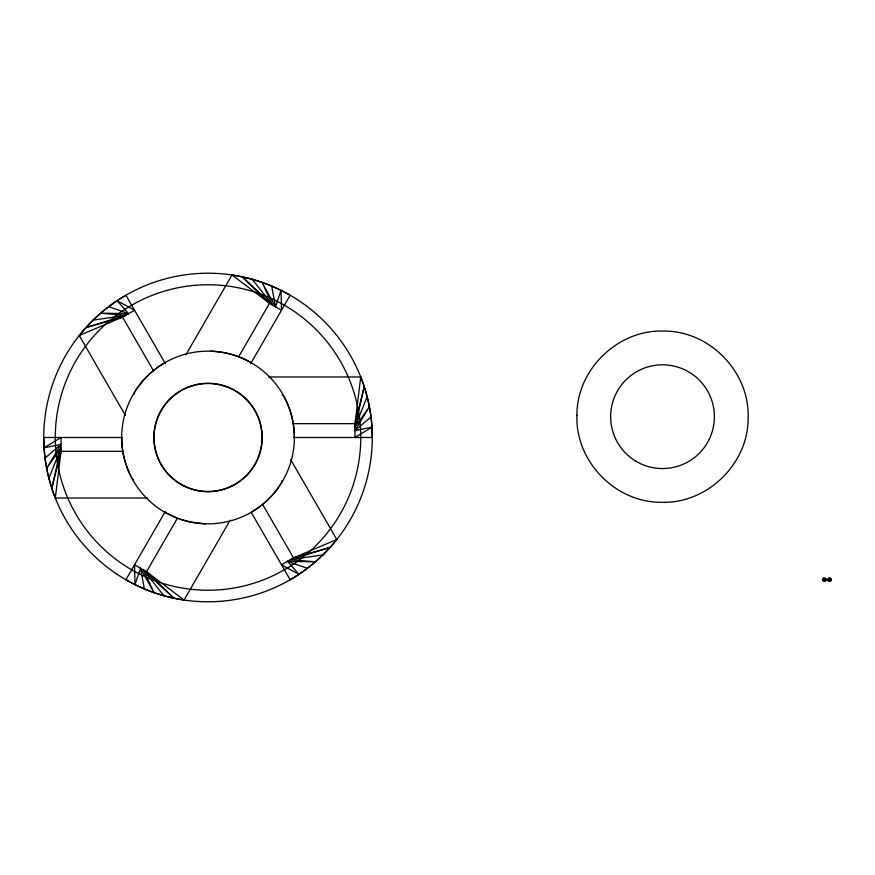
<?xml version="1.0" encoding="UTF-8"?>
<svg xmlns="http://www.w3.org/2000/svg" width="875" height="875" viewBox="0 0 875 875"><rect width="100%" height="100%" fill="white"/><g stroke="black" fill="none" stroke-linecap="round" stroke-linejoin="round"><path stroke-width="1.31" d="M830.08 580.387C830.419 581.164 830.539 576.745 829.172 579.994M829.062 579.677L830.145 579.709L829.38 579.184M824.95 579.611C822.412 578.484 825.212 581.219 825.081 579.873M829.981 579.086C827.466 578.725 831.523 581.722 828.789 581.098A1.641 1.641 0 0 1 828.789 578.255A1.641 1.641 0 0 1 831.25 579.677A1.641 1.641 0 0 1 828.789 581.098L828.986 579.972M825.103 579.589C824.567 577.981 822.358 580.781 823.594 578.255A1.641 1.641 0 0 1 826.066 579.677A1.641 1.641 0 0 1 823.594 581.098A1.641 1.641 0 0 1 823.594 578.255L824.709 579.961L824.064 579.469M823.911 579.502L824.283 580.202L824.939 579.808M828.997 579.348C826.011 577.894 832.716 579.611 830.298 579.677M55.289 498.017L61.042 451.336L61.042 437.5L44.078 447.814C45.216 465.008 49.033 481.972 55.289 498.017L147.514 498.017M360.762 376.983L354.998 423.664L354.998 437.5L371.973 427.186C370.836 409.992 367.008 393.028 360.762 376.983L268.527 376.983M823.561 579.731L823.637 580.038A2.92 1.498 0 0 1 823.572 579.841L822.894 580.278L825.038 579.994M825.945 579.064C826.492 579.939 823.123 577.336 824.786 579.086M828.745 579.731L828.822 580.038A2.92 1.498 0 0 1 828.756 579.841L828.078 580.278L830.134 579.775M831.13 579.064L830.462 579.534A2.92 1.498 0 0 0 830.386 579.305L830.473 579.677M122.587 437.5L43.75 437.5L44.078 447.814L61.042 444.412L46.659 468.278L61.042 447.88L51.789 488.261L61.042 451.336L122.828 451.336M293.453 437.5L372.291 437.5L371.973 427.186L354.998 430.588L369.381 406.722L354.998 427.12L364.252 386.739L354.998 423.664L293.212 423.664M822.861 580.18L823.747 579.841M828.045 580.18L828.942 579.841M165.233 511.613L125.891 579.764L134.98 584.642L134.531 564.791L146.508 571.703L173.873 598.183L143.522 569.975L154 592.638L140.525 568.247L134.98 584.642C150.434 592.244 167.048 597.428 184.067 600.031L230.18 520.166M250.742 363.519L290.161 295.236L281.061 290.358L281.509 310.209L269.533 303.297L242.178 276.817L272.53 305.025L262.052 282.363L275.527 306.753L281.061 290.358C265.606 282.756 249.003 277.572 231.973 274.969L185.861 354.834M823.988 580.42L824.348 580.53A2.92 1.498 -60 0 1 824.141 580.486L824.184 581.295L825.147 580.136M48.913 478.352L61.042 447.88M354.998 427.12L367.139 396.648M826.011 579.261L825.267 579.534A2.92 1.498 0 0 0 825.202 579.305L825.278 579.677M238.634 356.803L269.533 303.297L231.973 274.969M824.502 580.355L823.692 581.142M828.931 580.978L829.303 580.475A2.92 1.498 -60 0 0 829.533 580.53L829.566 580.541M830.123 579.677L829.478 580.202M826.033 579.37L825.114 579.677C826.766 581.678 824.305 580.661 824.983 580.322A2.92 1.498 60 0 0 825.125 580.169M830.167 580.322L830.134 580.366A2.92 1.498 60 0 0 830.32 580.169L830.331 580.136M125.355 415.363L79.242 335.486C92.148 319.353 108.008 305.616 125.891 295.236L165.309 363.519M290.686 459.637L336.809 539.514C323.892 555.647 308.033 569.384 290.161 579.764L251.202 512.28C263.091 505.356 273.383 495.633 280.744 483.984A24.423 12.567 60 0 0 281.662 482.158L281.772 481.797A29.127 14.984 60 0 0 282.056 480.627M45.041 458.084L61.042 444.412M354.998 430.588L371 416.916M829.992 580.245L829.762 580.344M164.85 362.72A86.352 86.352 0 0 0 164.85 512.28A86.352 86.352 0 0 0 294.372 437.5A86.352 86.352 0 0 0 164.85 362.72C152.95 369.644 142.669 379.367 135.308 391.016A24.423 12.567 60 0 0 134.389 392.842L134.269 393.203A29.127 14.984 60 0 0 133.984 394.373M823.988 578.922L823.43 578.364M824.852 580.42L825.705 580.694M829.172 578.922L828.614 578.364M830.605 580.978L830.9 580.694M79.242 335.486L122.555 317.133L134.531 310.209L117.119 300.672L128.537 313.666L100.68 313.152L125.552 315.394L85.947 327.578L122.555 317.133L153.442 370.639M336.809 539.514L293.497 557.867L281.509 564.791L298.933 574.328L287.503 561.334L315.361 561.848L290.5 559.606L330.105 547.422L293.497 557.867L262.598 504.361M93.089 320.13L125.552 315.394M290.5 559.606L322.962 554.87M179.627 519.05L190.072 521.959L204.127 523.72A24.423 12.567 -60 0 0 205.461 523.688M108.708 306.655L128.537 313.666M287.503 561.334L307.344 568.345M251.202 362.72C239.258 355.884 225.684 351.827 211.925 351.28A24.423 12.567 -60 0 0 210.591 351.312M164.85 512.28L177.406 518.197L146.508 571.703L184.067 600.031M829.948 578.069L829.916 578.867A2.92 1.498 -60 0 0 829.675 578.812M252.197 279.278L272.53 305.025M143.522 569.975L163.844 595.722M271.677 286.059L275.527 306.753M140.525 568.247L144.364 588.941M294.372 437.5C294.317 423.741 291.047 409.959 284.637 397.764A24.423 12.567 0 0 0 283.511 396.058L283.259 395.773A29.127 14.984 0 0 0 282.986 395.5M121.68 437.5C121.723 451.259 124.994 465.041 131.403 477.236A24.423 12.567 0 0 0 132.53 478.942L132.792 479.227A29.127 14.984 0 0 0 133.35 479.784M824.491 578.812A2.92 1.498 -60 0 1 824.698 578.856M282.067 394.669A29.127 14.984 0 0 1 282.384 394.942M576.942 415.33C575.05 461.037 615.431 502.72 661.183 502.261C706.891 504.153 748.562 463.772 748.114 418.02C750.006 372.302 709.625 330.63 663.873 331.089C618.155 329.197 576.483 369.578 576.942 415.33M823.714 579.184L823.692 579.206A2.92 1.498 60 0 1 823.856 579.02L823.78 579.097M828.898 579.184L828.877 579.206A2.92 1.498 60 0 1 829.041 579.02L828.964 579.097M131.655 569.778A152.742 152.742 0 0 0 360.762 437.5A152.742 152.742 0 0 0 131.655 305.222A152.742 152.742 0 0 0 131.655 569.778M117.119 574.328A164.27 164.27 0 0 0 371.973 447.814A164.27 164.27 0 0 0 134.98 290.358A164.27 164.27 0 0 0 117.119 574.328M181.027 484.247A53.987 53.987 0 0 0 262.008 437.5A53.987 53.987 0 0 0 181.027 390.753A53.987 53.987 0 0 0 181.027 484.247M180.928 484.433A54.195 54.195 0 0 0 262.216 437.5A54.195 54.195 0 0 0 180.928 390.567A54.195 54.195 0 0 0 180.928 484.433M635.884 461.191A51.877 51.877 0 0 0 714.394 417.484A51.877 51.877 0 0 0 637.295 371.35A51.877 51.877 0 0 0 635.884 461.191"/></g></svg>
